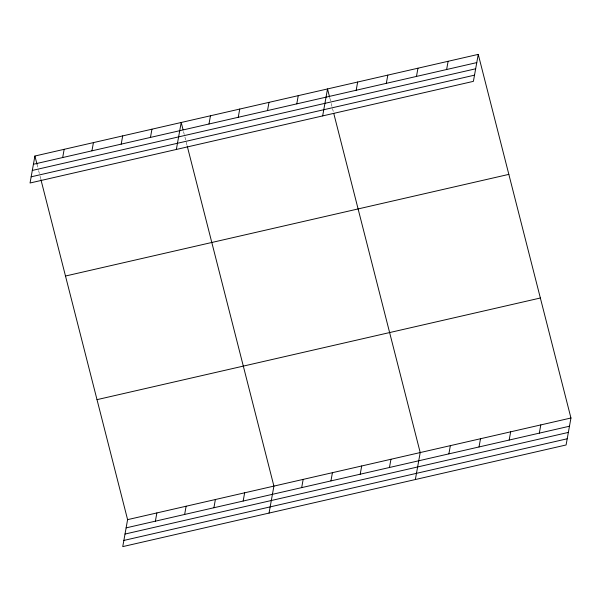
<?xml version="1.0" encoding="UTF-8"?>
<svg xmlns="http://www.w3.org/2000/svg" width="601" height="601" viewBox="0 0 601 601"><rect width="100%" height="100%" fill="white"/><g stroke="black" fill="none" stroke-linecap="round" stroke-linejoin="round"><path stroke-width="0.45" stroke-dasharray="3 2.25" d="M329.829 98.031L330.986 102.576M331.219 103.485L333.307 111.666M183.523 131.574L184.687 136.119M184.913 137.028L187.234 146.118M36.992 164.208L38.381 169.662M38.614 170.571L39.771 175.116M40.004 176.025L40.695 178.752"/><path stroke-width="0.9" d="M34.903 156.027L30.05 182.997L473.4 81.353L478.253 54.383L34.903 156.027L36.992 164.208M62.684 157.545L64.164 149.318M91.945 150.836L93.425 142.61M121.207 144.127L122.687 135.901M150.468 137.419L151.948 129.192M176.356 149.454L181.209 122.484L183.065 129.756M40.928 179.661L127.6 519.647L122.747 546.617L566.097 444.973L570.95 418.003L478.253 54.383M208.99 124.001L210.47 115.775M155.381 521.165L156.861 512.938M238.251 117.293L239.731 109.066M184.642 514.456L186.122 506.23M267.513 110.584L268.993 102.358M213.903 507.747L215.383 499.521M296.774 103.875L298.254 95.649M243.165 501.039L244.645 492.812M322.662 115.91L327.515 88.94L329.596 97.122M269.053 513.074L273.906 486.104L187.234 146.118M356.183 90.255L357.663 82.029M301.687 487.621L303.167 479.395M386.33 83.344L387.81 75.117M330.948 480.913L332.428 472.687M416.478 76.432L417.958 68.206M360.209 474.204L361.689 465.978M446.626 69.513L448.106 61.294M389.471 467.495L390.95 459.269M415.359 479.53L420.212 452.561L333.773 113.484M448.879 453.875L450.359 445.649M479.027 446.964L480.507 438.738M509.175 440.052L510.655 431.826M539.322 433.133L540.802 424.915M33.423 164.253L476.773 62.602M32.311 170.436L475.654 68.792M31.162 176.814L474.512 75.163M65.494 276.024L508.844 174.373M97.009 399.65L540.359 298.006M127.6 519.647L570.95 418.003M126.12 527.873L569.47 426.222M125.008 534.056L568.358 432.412M123.866 540.434L567.209 438.783"/></g></svg>
